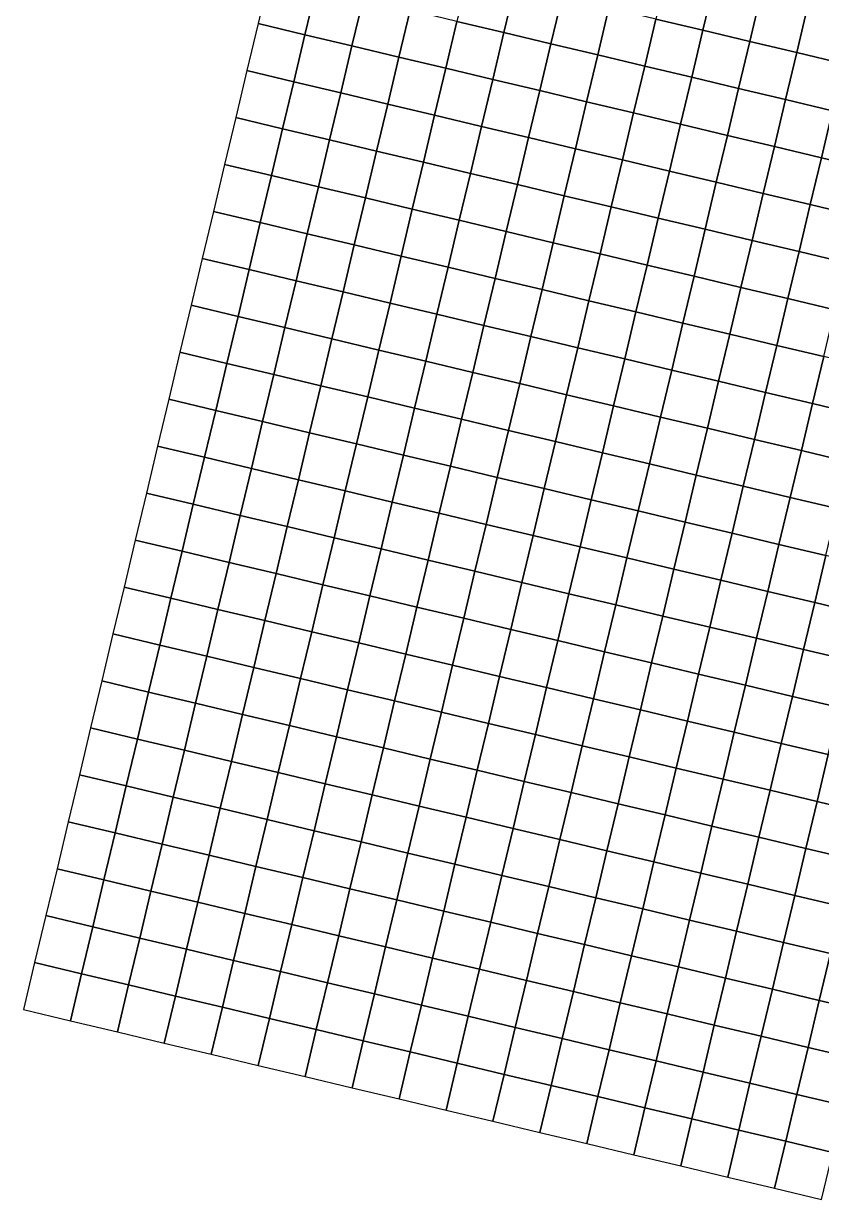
# Model space of a CAD drawing. Header units: metres. Extents: x 0.3 to 9.7, y -5.33 to 3.34.
# Drawn here: x 0.299 to 1.953, y -3.868 to -1.431 of the extents above; entities that cross this region are included whole.
import ezdxf

# ---------------------------------------------------------------- set-up
doc = ezdxf.new("R2010")
doc.units = ezdxf.units.M

msp = doc.modelspace()

# ---------------------------------------------------------------- linework, layer by layer
at = {"layer": 'C2'}
for points in [[(0.8084, -1.3339, -3.0703), (0.7852, -1.4312, -3.0277), (0.8825, -1.4544, -3.0427), (0.9057, -1.3571, -3.083)], [(1.2207, -1.3292, -3.119), (1.1975, -1.4265, -3.108), (1.2948, -1.4497, -3.1094), (1.318, -1.3524, -3.1199)], [(1.633, -1.3245, -3.0803), (1.6098, -1.4218, -3.0887), (1.7071, -1.4449, -3.0948), (1.7302, -1.3477, -3.0899)], [(0.9057, -1.3571, -3.083), (0.8825, -1.4544, -3.0427), (0.9798, -1.4775, -3.0486), (1.003, -1.3802, -3.0862)], [(1.318, -1.3524, -3.1199), (1.2948, -1.4497, -3.1094), (1.3921, -1.4728, -3.1001), (1.4152, -1.3755, -3.1092)], [(1.7302, -1.3477, -3.0899), (1.7071, -1.4449, -3.0948), (1.8044, -1.4681, -3.0964), (1.8275, -1.3708, -3.0954)], [(1.003, -1.3802, -3.0862), (0.9798, -1.4775, -3.0486), (1.0771, -1.5006, -3.0613), (1.1002, -1.4034, -3.0951)], [(1.4152, -1.3755, -3.1092), (1.3921, -1.4728, -3.1001), (1.4894, -1.4959, -3.0856), (1.5125, -1.3987, -3.0941)], [(1.8275, -1.3708, -3.0954), (1.8044, -1.4681, -3.0964), (1.9017, -1.4912, -3.0934), (1.9248, -1.394, -3.0958)], [(1.1002, -1.4034, -3.0951), (1.0771, -1.5006, -3.0613), (1.1744, -1.5238, -3.0784), (1.1975, -1.4265, -3.108)], [(1.5125, -1.3987, -3.0941), (1.4894, -1.4959, -3.0856), (1.5867, -1.5191, -3.0807), (1.6098, -1.4218, -3.0887)], [(1.9248, -1.394, -3.0958), (1.9017, -1.4912, -3.0934), (1.999, -1.5144, -3.0883), (2.0221, -1.4171, -3.0953)], [(0.7852, -1.4312, -3.0277), (0.7621, -1.5285, -3.0146), (0.8594, -1.5516, -3.0261), (0.8825, -1.4544, -3.0427)], [(1.1975, -1.4265, -3.108), (1.1744, -1.5238, -3.0784), (1.2717, -1.5469, -3.0829), (1.2948, -1.4497, -3.1094)], [(1.6098, -1.4218, -3.0887), (1.5867, -1.5191, -3.0807), (1.684, -1.5422, -3.086), (1.7071, -1.4449, -3.0948)], [(0.8825, -1.4544, -3.0427), (0.8594, -1.5516, -3.0261), (0.9567, -1.5748, -3.0304), (0.9798, -1.4775, -3.0486)], [(1.2948, -1.4497, -3.1094), (1.2717, -1.5469, -3.0829), (1.369, -1.5701, -3.076), (1.3921, -1.4728, -3.1001)], [(1.7071, -1.4449, -3.0948), (1.684, -1.5422, -3.086), (1.7812, -1.5654, -3.0857), (1.8044, -1.4681, -3.0964)], [(0.9798, -1.4775, -3.0486), (0.9567, -1.5748, -3.0304), (1.054, -1.5979, -3.0407), (1.0771, -1.5006, -3.0613)], [(1.3921, -1.4728, -3.1001), (1.369, -1.5701, -3.076), (1.4662, -1.5932, -3.0624), (1.4894, -1.4959, -3.0856)], [(1.8044, -1.4681, -3.0964), (1.7812, -1.5654, -3.0857), (1.8785, -1.5885, -3.0806), (1.9017, -1.4912, -3.0934)], [(1.0771, -1.5006, -3.0613), (1.054, -1.5979, -3.0407), (1.1512, -1.6211, -3.0547), (1.1744, -1.5238, -3.0784)], [(1.4894, -1.4959, -3.0856), (1.4662, -1.5932, -3.0624), (1.5635, -1.6164, -3.0587), (1.5867, -1.5191, -3.0807)], [(1.9017, -1.4912, -3.0934), (1.8785, -1.5885, -3.0806), (1.9758, -1.6117, -3.0734), (1.999, -1.5144, -3.0883)], [(0.7621, -1.5285, -3.0146), (0.739, -1.6258, -3.0003), (0.8362, -1.6489, -3.008), (0.8594, -1.5516, -3.0261)], [(1.1744, -1.5238, -3.0784), (1.1512, -1.6211, -3.0547), (1.2485, -1.6442, -3.0594), (1.2717, -1.5469, -3.0829)], [(1.5867, -1.5191, -3.0807), (1.5635, -1.6164, -3.0587), (1.6608, -1.6395, -3.065), (1.684, -1.5422, -3.086)], [(0.8594, -1.5516, -3.0261), (0.8362, -1.6489, -3.008), (0.9335, -1.6721, -3.0114), (0.9567, -1.5748, -3.0304)], [(1.2717, -1.5469, -3.0829), (1.2485, -1.6442, -3.0594), (1.3458, -1.6674, -3.0539), (1.369, -1.5701, -3.076)], [(1.684, -1.5422, -3.086), (1.6608, -1.6395, -3.065), (1.7581, -1.6627, -3.0649), (1.7812, -1.5654, -3.0857)], [(0.9567, -1.5748, -3.0304), (0.9335, -1.6721, -3.0114), (1.0308, -1.6952, -3.0186), (1.054, -1.5979, -3.0407)], [(1.369, -1.5701, -3.076), (1.3458, -1.6674, -3.0539), (1.4431, -1.6905, -3.0425), (1.4662, -1.5932, -3.0624)], [(1.7812, -1.5654, -3.0857), (1.7581, -1.6627, -3.0649), (1.8554, -1.6858, -3.0603), (1.8785, -1.5885, -3.0806)], [(1.054, -1.5979, -3.0407), (1.0308, -1.6952, -3.0186), (1.1281, -1.7184, -3.0285), (1.1512, -1.6211, -3.0547)], [(1.4662, -1.5932, -3.0624), (1.4431, -1.6905, -3.0425), (1.5404, -1.7137, -3.039), (1.5635, -1.6164, -3.0587)], [(1.8785, -1.5885, -3.0806), (1.8554, -1.6858, -3.0603), (1.9527, -1.709, -3.054), (1.9758, -1.6117, -3.0734)], [(0.739, -1.6258, -3.0003), (0.7158, -1.7231, -2.9774), (0.8131, -1.7462, -2.9825), (0.8362, -1.6489, -3.008)], [(1.1512, -1.6211, -3.0547), (1.1281, -1.7184, -3.0285), (1.2254, -1.7415, -3.0321), (1.2485, -1.6442, -3.0594)], [(1.5635, -1.6164, -3.0587), (1.5404, -1.7137, -3.039), (1.6377, -1.7368, -3.0435), (1.6608, -1.6395, -3.065)], [(1.9758, -1.6117, -3.0734), (1.9527, -1.709, -3.054), (2.0499, -1.7321, -3.0509), (2.0731, -1.6348, -3.0688)], [(0.8362, -1.6489, -3.008), (0.8131, -1.7462, -2.9825), (0.9104, -1.7694, -2.9847), (0.9335, -1.6721, -3.0114)], [(1.2485, -1.6442, -3.0594), (1.2254, -1.7415, -3.0321), (1.3227, -1.7647, -3.0282), (1.3458, -1.6674, -3.0539)], [(1.6608, -1.6395, -3.065), (1.6377, -1.7368, -3.0435), (1.7349, -1.7599, -3.0428), (1.7581, -1.6627, -3.0649)], [(0.9335, -1.6721, -3.0114), (0.9104, -1.7694, -2.9847), (1.0077, -1.7925, -2.9897), (1.0308, -1.6952, -3.0186)], [(1.3458, -1.6674, -3.0539), (1.3227, -1.7647, -3.0282), (1.4199, -1.7878, -3.0198), (1.4431, -1.6905, -3.0425)], [(1.7581, -1.6627, -3.0649), (1.7349, -1.7599, -3.0428), (1.8322, -1.7831, -3.0386), (1.8554, -1.6858, -3.0603)], [(1.0308, -1.6952, -3.0186), (1.0077, -1.7925, -2.9897), (1.1049, -1.8156, -2.9963), (1.1281, -1.7184, -3.0285)], [(1.4431, -1.6905, -3.0425), (1.4199, -1.7878, -3.0198), (1.5172, -1.8109, -3.0164), (1.5404, -1.7137, -3.039)], [(1.8554, -1.6858, -3.0603), (1.8322, -1.7831, -3.0386), (1.9295, -1.8062, -3.0335), (1.9527, -1.709, -3.054)], [(0.7158, -1.7231, -2.9774), (0.6927, -1.8203, -2.9637), (0.7899, -1.8435, -2.9653), (0.8131, -1.7462, -2.9825)], [(1.1281, -1.7184, -3.0285), (1.1049, -1.8156, -2.9963), (1.2022, -1.8388, -2.9982), (1.2254, -1.7415, -3.0321)], [(1.5404, -1.7137, -3.039), (1.5172, -1.8109, -3.0164), (1.6145, -1.8341, -3.018), (1.6377, -1.7368, -3.0435)], [(1.9527, -1.709, -3.054), (1.9295, -1.8062, -3.0335), (2.0268, -1.8294, -3.0323), (2.0499, -1.7321, -3.0509)], [(0.8131, -1.7462, -2.9825), (0.7899, -1.8435, -2.9653), (0.8872, -1.8666, -2.9663), (0.9104, -1.7694, -2.9847)], [(1.2254, -1.7415, -3.0321), (1.2022, -1.8388, -2.9982), (1.2995, -1.8619, -2.9955), (1.3227, -1.7647, -3.0282)], [(1.6377, -1.7368, -3.0435), (1.6145, -1.8341, -3.018), (1.7118, -1.8572, -3.0165), (1.7349, -1.7599, -3.0428)], [(0.9104, -1.7694, -2.9847), (0.8872, -1.8666, -2.9663), (0.9845, -1.8898, -2.9678), (1.0077, -1.7925, -2.9897)], [(1.3227, -1.7647, -3.0282), (1.2995, -1.8619, -2.9955), (1.3968, -1.8851, -2.9912), (1.4199, -1.7878, -3.0198)], [(1.7349, -1.7599, -3.0428), (1.7118, -1.8572, -3.0165), (1.8091, -1.8804, -3.0133), (1.8322, -1.7831, -3.0386)], [(1.0077, -1.7925, -2.9897), (0.9845, -1.8898, -2.9678), (1.0818, -1.9129, -2.9699), (1.1049, -1.8156, -2.9963)], [(1.4199, -1.7878, -3.0198), (1.3968, -1.8851, -2.9912), (1.4941, -1.9082, -2.9879), (1.5172, -1.8109, -3.0164)], [(1.8322, -1.7831, -3.0386), (1.8091, -1.8804, -3.0133), (1.9064, -1.9035, -3.0114), (1.9295, -1.8062, -3.0335)], [(0.6927, -1.8203, -2.9637), (0.6695, -1.9176, -2.9273), (0.7668, -1.9408, -2.9293), (0.7899, -1.8435, -2.9653)], [(1.1049, -1.8156, -2.9963), (1.0818, -1.9129, -2.9699), (1.1791, -1.9361, -2.9707), (1.2022, -1.8388, -2.9982)], [(1.5172, -1.8109, -3.0164), (1.4941, -1.9082, -2.9879), (1.5914, -1.9314, -2.9878), (1.6145, -1.8341, -3.018)], [(1.9295, -1.8062, -3.0335), (1.9064, -1.9035, -3.0114), (2.0037, -1.9267, -3.011), (2.0268, -1.8294, -3.0323)], [(0.7899, -1.8435, -2.9653), (0.7668, -1.9408, -2.9293), (0.8641, -1.9639, -2.9313), (0.8872, -1.8666, -2.9663)], [(1.2022, -1.8388, -2.9982), (1.1791, -1.9361, -2.9707), (1.2764, -1.9592, -2.9692), (1.2995, -1.8619, -2.9955)], [(1.6145, -1.8341, -3.018), (1.5914, -1.9314, -2.9878), (1.6887, -1.9545, -2.9858), (1.7118, -1.8572, -3.0165)], [(0.8872, -1.8666, -2.9663), (0.8641, -1.9639, -2.9313), (0.9614, -1.9871, -2.9334), (0.9845, -1.8898, -2.9678)], [(1.2995, -1.8619, -2.9955), (1.2764, -1.9592, -2.9692), (1.3737, -1.9824, -2.9689), (1.3968, -1.8851, -2.9912)], [(1.7118, -1.8572, -3.0165), (1.6887, -1.9545, -2.9858), (1.7859, -1.9777, -2.9833), (1.8091, -1.8804, -3.0133)], [(0.9845, -1.8898, -2.9678), (0.9614, -1.9871, -2.9334), (1.0587, -2.0102, -2.9362), (1.0818, -1.9129, -2.9699)], [(1.3968, -1.8851, -2.9912), (1.3737, -1.9824, -2.9689), (1.4709, -2.0055, -2.9659), (1.4941, -1.9082, -2.9879)], [(1.8091, -1.8804, -3.0133), (1.7859, -1.9777, -2.9833), (1.8832, -2.0008, -2.9856), (1.9064, -1.9035, -3.0114)], [(0.6695, -1.9176, -2.9273), (0.6464, -2.0149, -2.9117), (0.7437, -2.0381, -2.9122), (0.7668, -1.9408, -2.9293)], [(1.0818, -1.9129, -2.9699), (1.0587, -2.0102, -2.9362), (1.1559, -2.0334, -2.9383), (1.1791, -1.9361, -2.9707)], [(1.4941, -1.9082, -2.9879), (1.4709, -2.0055, -2.9659), (1.5682, -2.0287, -2.9638), (1.5914, -1.9314, -2.9878)], [(1.9064, -1.9035, -3.0114), (1.8832, -2.0008, -2.9856), (1.9805, -2.024, -2.9856), (2.0037, -1.9267, -3.011)], [(0.7668, -1.9408, -2.9293), (0.7437, -2.0381, -2.9122), (0.8409, -2.0612, -2.9148), (0.8641, -1.9639, -2.9313)], [(1.1791, -1.9361, -2.9707), (1.1559, -2.0334, -2.9383), (1.2532, -2.0565, -2.9382), (1.2764, -1.9592, -2.9692)], [(1.5914, -1.9314, -2.9878), (1.5682, -2.0287, -2.9638), (1.6655, -2.0518, -2.9624), (1.6887, -1.9545, -2.9858)], [(0.8641, -1.9639, -2.9313), (0.8409, -2.0612, -2.9148), (0.9382, -2.0844, -2.9156), (0.9614, -1.9871, -2.9334)], [(1.2764, -1.9592, -2.9692), (1.2532, -2.0565, -2.9382), (1.3505, -2.0796, -2.9392), (1.3737, -1.9824, -2.9689)], [(1.6887, -1.9545, -2.9858), (1.6655, -2.0518, -2.9624), (1.7628, -2.0749, -2.9619), (1.7859, -1.9777, -2.9833)], [(0.9614, -1.9871, -2.9334), (0.9382, -2.0844, -2.9156), (1.0355, -2.1075, -2.9166), (1.0587, -2.0102, -2.9362)], [(1.3737, -1.9824, -2.9689), (1.3505, -2.0796, -2.9392), (1.4478, -2.1028, -2.9378), (1.4709, -2.0055, -2.9659)], [(1.7859, -1.9777, -2.9833), (1.7628, -2.0749, -2.9619), (1.8601, -2.0981, -2.968), (1.8832, -2.0008, -2.9856)], [(0.6464, -2.0149, -2.9117), (0.6232, -2.1122, -2.8988), (0.7205, -2.1353, -2.8992), (0.7437, -2.0381, -2.9122)], [(1.0587, -2.0102, -2.9362), (1.0355, -2.1075, -2.9166), (1.1328, -2.1306, -2.9192), (1.1559, -2.0334, -2.9383)], [(1.4709, -2.0055, -2.9659), (1.4478, -2.1028, -2.9378), (1.5451, -2.1259, -2.9376), (1.5682, -2.0287, -2.9638)], [(1.8832, -2.0008, -2.9856), (1.8601, -2.0981, -2.968), (1.9574, -2.1212, -2.9695), (1.9805, -2.024, -2.9856)], [(0.7437, -2.0381, -2.9122), (0.7205, -2.1353, -2.8992), (0.8178, -2.1585, -2.9028), (0.8409, -2.0612, -2.9148)], [(1.1559, -2.0334, -2.9383), (1.1328, -2.1306, -2.9192), (1.2301, -2.1538, -2.9208), (1.2532, -2.0565, -2.9382)], [(1.5682, -2.0287, -2.9638), (1.5451, -2.1259, -2.9376), (1.6424, -2.1491, -2.9393), (1.6655, -2.0518, -2.9624)], [(0.8409, -2.0612, -2.9148), (0.8178, -2.1585, -2.9028), (0.9151, -2.1816, -2.9033), (0.9382, -2.0844, -2.9156)], [(1.2532, -2.0565, -2.9382), (1.2301, -2.1538, -2.9208), (1.3274, -2.1769, -2.9252), (1.3505, -2.0796, -2.9392)], [(1.6655, -2.0518, -2.9624), (1.6424, -2.1491, -2.9393), (1.7396, -2.1722, -2.9422), (1.7628, -2.0749, -2.9619)], [(0.9382, -2.0844, -2.9156), (0.9151, -2.1816, -2.9033), (1.0124, -2.2048, -2.9035), (1.0355, -2.1075, -2.9166)], [(1.3505, -2.0796, -2.9392), (1.3274, -2.1769, -2.9252), (1.4247, -2.2001, -2.9249), (1.4478, -2.1028, -2.9378)], [(1.7628, -2.0749, -2.9619), (1.7396, -2.1722, -2.9422), (1.8369, -2.1954, -2.9527), (1.8601, -2.0981, -2.968)], [(0.6232, -2.1122, -2.8988), (0.6001, -2.2095, -2.8928), (0.6974, -2.2326, -2.8931), (0.7205, -2.1353, -2.8992)], [(1.0355, -2.1075, -2.9166), (1.0124, -2.2048, -2.9035), (1.1097, -2.2279, -2.906), (1.1328, -2.1306, -2.9192)], [(1.4478, -2.1028, -2.9378), (1.4247, -2.2001, -2.9249), (1.5219, -2.2232, -2.9241), (1.5451, -2.1259, -2.9376)], [(1.8601, -2.0981, -2.968), (1.8369, -2.1954, -2.9527), (1.9342, -2.2185, -2.958), (1.9574, -2.1212, -2.9695)], [(0.7205, -2.1353, -2.8992), (0.6974, -2.2326, -2.8931), (0.7947, -2.2558, -2.8967), (0.8178, -2.1585, -2.9028)], [(1.1328, -2.1306, -2.9192), (1.1097, -2.2279, -2.906), (1.2069, -2.2511, -2.9081), (1.2301, -2.1538, -2.9208)], [(1.5451, -2.1259, -2.9376), (1.5219, -2.2232, -2.9241), (1.6192, -2.2464, -2.9273), (1.6424, -2.1491, -2.9393)], [(1.9574, -2.1212, -2.9695), (1.9342, -2.2185, -2.958), (2.0315, -2.2417, -2.963), (2.0546, -2.1444, -2.9708)], [(0.8178, -2.1585, -2.9028), (0.7947, -2.2558, -2.8967), (0.8919, -2.2789, -2.8968), (0.9151, -2.1816, -2.9033)], [(1.2301, -2.1538, -2.9208), (1.2069, -2.2511, -2.9081), (1.3042, -2.2742, -2.9147), (1.3274, -2.1769, -2.9252)], [(1.6424, -2.1491, -2.9393), (1.6192, -2.2464, -2.9273), (1.7165, -2.2695, -2.9325), (1.7396, -2.1722, -2.9422)], [(0.9151, -2.1816, -2.9033), (0.8919, -2.2789, -2.8968), (0.9892, -2.3021, -2.8964), (1.0124, -2.2048, -2.9035)], [(1.3274, -2.1769, -2.9252), (1.3042, -2.2742, -2.9147), (1.4015, -2.2974, -2.9144), (1.4247, -2.2001, -2.9249)], [(1.7396, -2.1722, -2.9422), (1.7165, -2.2695, -2.9325), (1.8138, -2.2927, -2.9471), (1.8369, -2.1954, -2.9527)], [(0.6001, -2.2095, -2.8928), (0.5769, -2.3068, -2.8813), (0.6742, -2.3299, -2.8841), (0.6974, -2.2326, -2.8931)], [(1.0124, -2.2048, -2.9035), (0.9892, -2.3021, -2.8964), (1.0865, -2.3252, -2.8976), (1.1097, -2.2279, -2.906)], [(1.4247, -2.2001, -2.9249), (1.4015, -2.2974, -2.9144), (1.4988, -2.3205, -2.9121), (1.5219, -2.2232, -2.9241)], [(1.8369, -2.1954, -2.9527), (1.8138, -2.2927, -2.9471), (1.9111, -2.3158, -2.9543), (1.9342, -2.2185, -2.958)], [(0.6974, -2.2326, -2.8931), (0.6742, -2.3299, -2.8841), (0.7715, -2.3531, -2.8897), (0.7947, -2.2558, -2.8967)], [(1.1097, -2.2279, -2.906), (1.0865, -2.3252, -2.8976), (1.1838, -2.3484, -2.8988), (1.2069, -2.2511, -2.9081)], [(1.5219, -2.2232, -2.9241), (1.4988, -2.3205, -2.9121), (1.5961, -2.3437, -2.9154), (1.6192, -2.2464, -2.9273)], [(1.9342, -2.2185, -2.958), (1.9111, -2.3158, -2.9543), (2.0084, -2.339, -2.9594), (2.0315, -2.2417, -2.963)], [(0.7947, -2.2558, -2.8967), (0.7715, -2.3531, -2.8897), (0.8688, -2.3762, -2.8923), (0.8919, -2.2789, -2.8968)], [(1.2069, -2.2511, -2.9081), (1.1838, -2.3484, -2.8988), (1.2811, -2.3715, -2.9064), (1.3042, -2.2742, -2.9147)], [(1.6192, -2.2464, -2.9273), (1.5961, -2.3437, -2.9154), (1.6934, -2.3668, -2.9218), (1.7165, -2.2695, -2.9325)], [(0.8919, -2.2789, -2.8968), (0.8688, -2.3762, -2.8923), (0.9661, -2.3994, -2.8942), (0.9892, -2.3021, -2.8964)], [(1.3042, -2.2742, -2.9147), (1.2811, -2.3715, -2.9064), (1.3784, -2.3946, -2.905), (1.4015, -2.2974, -2.9144)], [(1.7165, -2.2695, -2.9325), (1.6934, -2.3668, -2.9218), (1.7906, -2.3899, -2.9408), (1.8138, -2.2927, -2.9471)], [(0.5769, -2.3068, -2.8813), (0.5538, -2.4041, -2.8783), (0.6511, -2.4272, -2.883), (0.6742, -2.3299, -2.8841)], [(0.9892, -2.3021, -2.8964), (0.9661, -2.3994, -2.8942), (1.0634, -2.4225, -2.8959), (1.0865, -2.3252, -2.8976)], [(1.4015, -2.2974, -2.9144), (1.3784, -2.3946, -2.905), (1.4756, -2.4178, -2.9013), (1.4988, -2.3205, -2.9121)], [(1.8138, -2.2927, -2.9471), (1.7906, -2.3899, -2.9408), (1.8879, -2.4131, -2.9485), (1.9111, -2.3158, -2.9543)], [(0.6742, -2.3299, -2.8841), (0.6511, -2.4272, -2.883), (0.7484, -2.4503, -2.8907), (0.7715, -2.3531, -2.8897)], [(1.0865, -2.3252, -2.8976), (1.0634, -2.4225, -2.8959), (1.1606, -2.4456, -2.8972), (1.1838, -2.3484, -2.8988)], [(1.4988, -2.3205, -2.9121), (1.4756, -2.4178, -2.9013), (1.5729, -2.4409, -2.9031), (1.5961, -2.3437, -2.9154)], [(1.9111, -2.3158, -2.9543), (1.8879, -2.4131, -2.9485), (1.9852, -2.4362, -2.9512), (2.0084, -2.339, -2.9594)], [(0.7715, -2.3531, -2.8897), (0.7484, -2.4503, -2.8907), (0.8456, -2.4735, -2.8953), (0.8688, -2.3762, -2.8923)], [(1.1838, -2.3484, -2.8988), (1.1606, -2.4456, -2.8972), (1.2579, -2.4688, -2.904), (1.2811, -2.3715, -2.9064)], [(1.5961, -2.3437, -2.9154), (1.5729, -2.4409, -2.9031), (1.6702, -2.4641, -2.9079), (1.6934, -2.3668, -2.9218)], [(0.8688, -2.3762, -2.8923), (0.8456, -2.4735, -2.8953), (0.9429, -2.4966, -2.8991), (0.9661, -2.3994, -2.8942)], [(1.2811, -2.3715, -2.9064), (1.2579, -2.4688, -2.904), (1.3552, -2.4919, -2.9019), (1.3784, -2.3946, -2.905)], [(1.6934, -2.3668, -2.9218), (1.6702, -2.4641, -2.9079), (1.7675, -2.4872, -2.9315), (1.7906, -2.3899, -2.9408)], [(0.5538, -2.4041, -2.8783), (0.5306, -2.5013, -2.8651), (0.6279, -2.5245, -2.8722), (0.6511, -2.4272, -2.883)], [(0.9661, -2.3994, -2.8942), (0.9429, -2.4966, -2.8991), (1.0402, -2.5198, -2.9021), (1.0634, -2.4225, -2.8959)], [(1.3784, -2.3946, -2.905), (1.3552, -2.4919, -2.9019), (1.4525, -2.5151, -2.8986), (1.4756, -2.4178, -2.9013)], [(1.7906, -2.3899, -2.9408), (1.7675, -2.4872, -2.9315), (1.8648, -2.5104, -2.9377), (1.8879, -2.4131, -2.9485)], [(0.6511, -2.4272, -2.883), (0.6279, -2.5245, -2.8722), (0.7252, -2.5476, -2.8821), (0.7484, -2.4503, -2.8907)], [(1.0634, -2.4225, -2.8959), (1.0402, -2.5198, -2.9021), (1.1375, -2.5429, -2.9042), (1.1606, -2.4456, -2.8972)], [(1.4756, -2.4178, -2.9013), (1.4525, -2.5151, -2.8986), (1.5498, -2.5382, -2.9011), (1.5729, -2.4409, -2.9031)], [(1.8879, -2.4131, -2.9485), (1.8648, -2.5104, -2.9377), (1.9621, -2.5335, -2.9367), (1.9852, -2.4362, -2.9512)], [(0.7484, -2.4503, -2.8907), (0.7252, -2.5476, -2.8821), (0.8225, -2.5708, -2.8892), (0.8456, -2.4735, -2.8953)], [(1.1606, -2.4456, -2.8972), (1.1375, -2.5429, -2.9042), (1.2348, -2.5661, -2.9095), (1.2579, -2.4688, -2.904)], [(1.5729, -2.4409, -2.9031), (1.5498, -2.5382, -2.9011), (1.6471, -2.5614, -2.9073), (1.6702, -2.4641, -2.9079)], [(0.8456, -2.4735, -2.8953), (0.8225, -2.5708, -2.8892), (0.9198, -2.5939, -2.8957), (0.9429, -2.4966, -2.8991)], [(1.2579, -2.4688, -2.904), (1.2348, -2.5661, -2.9095), (1.3321, -2.5892, -2.9076), (1.3552, -2.4919, -2.9019)], [(1.6702, -2.4641, -2.9079), (1.6471, -2.5614, -2.9073), (1.7444, -2.5845, -2.9339), (1.7675, -2.4872, -2.9315)], [(0.5306, -2.5013, -2.8651), (0.5075, -2.5986, -2.8527), (0.6048, -2.6218, -2.8604), (0.6279, -2.5245, -2.8722)], [(0.9429, -2.4966, -2.8991), (0.9198, -2.5939, -2.8957), (1.0171, -2.6171, -2.8999), (1.0402, -2.5198, -2.9021)], [(1.3552, -2.4919, -2.9019), (1.3321, -2.5892, -2.9076), (1.4294, -2.6124, -2.9053), (1.4525, -2.5151, -2.8986)], [(1.7675, -2.4872, -2.9315), (1.7444, -2.5845, -2.9339), (1.8416, -2.6077, -2.9415), (1.8648, -2.5104, -2.9377)], [(0.6279, -2.5245, -2.8722), (0.6048, -2.6218, -2.8604), (0.7021, -2.6449, -2.8721), (0.7252, -2.5476, -2.8821)], [(1.0402, -2.5198, -2.9021), (1.0171, -2.6171, -2.8999), (1.1144, -2.6402, -2.9023), (1.1375, -2.5429, -2.9042)], [(1.4525, -2.5151, -2.8986), (1.4294, -2.6124, -2.9053), (1.5266, -2.6355, -2.9098), (1.5498, -2.5382, -2.9011)], [(1.8648, -2.5104, -2.9377), (1.8416, -2.6077, -2.9415), (1.9389, -2.6308, -2.9414), (1.9621, -2.5335, -2.9367)], [(1.9621, -2.5335, -2.9367), (1.9389, -2.6308, -2.9414), (2.0362, -2.654, -2.9497), (2.0594, -2.5567, -2.9452)], [(0.7252, -2.5476, -2.8821), (0.7021, -2.6449, -2.8721), (0.7994, -2.6681, -2.8797), (0.8225, -2.5708, -2.8892)], [(1.1375, -2.5429, -2.9042), (1.1144, -2.6402, -2.9023), (1.2116, -2.6634, -2.9071), (1.2348, -2.5661, -2.9095)], [(1.5498, -2.5382, -2.9011), (1.5266, -2.6355, -2.9098), (1.6239, -2.6587, -2.9192), (1.6471, -2.5614, -2.9073)], [(0.8225, -2.5708, -2.8892), (0.7994, -2.6681, -2.8797), (0.8966, -2.6912, -2.8863), (0.9198, -2.5939, -2.8957)], [(1.2348, -2.5661, -2.9095), (1.2116, -2.6634, -2.9071), (1.3089, -2.6865, -2.9058), (1.3321, -2.5892, -2.9076)], [(1.6471, -2.5614, -2.9073), (1.6239, -2.6587, -2.9192), (1.7212, -2.6818, -2.9475), (1.7444, -2.5845, -2.9339)], [(0.5075, -2.5986, -2.8527), (0.4844, -2.6959, -2.8365), (0.5816, -2.7191, -2.8434), (0.6048, -2.6218, -2.8604)], [(0.9198, -2.5939, -2.8957), (0.8966, -2.6912, -2.8863), (0.9939, -2.7144, -2.8904), (1.0171, -2.6171, -2.8999)], [(1.3321, -2.5892, -2.9076), (1.3089, -2.6865, -2.9058), (1.4062, -2.7096, -2.9049), (1.4294, -2.6124, -2.9053)], [(1.7444, -2.5845, -2.9339), (1.7212, -2.6818, -2.9475), (1.8185, -2.7049, -2.9585), (1.8416, -2.6077, -2.9415)], [(0.6048, -2.6218, -2.8604), (0.5816, -2.7191, -2.8434), (0.6789, -2.7422, -2.8573), (0.7021, -2.6449, -2.8721)], [(1.0171, -2.6171, -2.8999), (0.9939, -2.7144, -2.8904), (1.0912, -2.7375, -2.8927), (1.1144, -2.6402, -2.9023)], [(1.4294, -2.6124, -2.9053), (1.4062, -2.7096, -2.9049), (1.5035, -2.7328, -2.9112), (1.5266, -2.6355, -2.9098)], [(1.8416, -2.6077, -2.9415), (1.8185, -2.7049, -2.9585), (1.9158, -2.7281, -2.9632), (1.9389, -2.6308, -2.9414)], [(1.9389, -2.6308, -2.9414), (1.9158, -2.7281, -2.9632), (2.0131, -2.7512, -2.9731), (2.0362, -2.654, -2.9497)], [(0.7021, -2.6449, -2.8721), (0.6789, -2.7422, -2.8573), (0.7762, -2.7653, -2.8641), (0.7994, -2.6681, -2.8797)], [(1.1144, -2.6402, -2.9023), (1.0912, -2.7375, -2.8927), (1.1885, -2.7606, -2.898), (1.2116, -2.6634, -2.9071)], [(1.5266, -2.6355, -2.9098), (1.5035, -2.7328, -2.9112), (1.6008, -2.7559, -2.9228), (1.6239, -2.6587, -2.9192)], [(0.7994, -2.6681, -2.8797), (0.7762, -2.7653, -2.8641), (0.8735, -2.7885, -2.87), (0.8966, -2.6912, -2.8863)], [(1.2116, -2.6634, -2.9071), (1.1885, -2.7606, -2.898), (1.2858, -2.7838, -2.8961), (1.3089, -2.6865, -2.9058)], [(1.6239, -2.6587, -2.9192), (1.6008, -2.7559, -2.9228), (1.6981, -2.7791, -2.9539), (1.7212, -2.6818, -2.9475)], [(0.4844, -2.6959, -2.8365), (0.4612, -2.7932, -2.8262), (0.5585, -2.8163, -2.8329), (0.5816, -2.7191, -2.8434)], [(0.8966, -2.6912, -2.8863), (0.8735, -2.7885, -2.87), (0.9708, -2.8116, -2.8735), (0.9939, -2.7144, -2.8904)], [(1.3089, -2.6865, -2.9058), (1.2858, -2.7838, -2.8961), (1.3831, -2.8069, -2.8933), (1.4062, -2.7096, -2.9049)], [(1.7212, -2.6818, -2.9475), (1.6981, -2.7791, -2.9539), (1.7953, -2.8022, -2.9684), (1.8185, -2.7049, -2.9585)], [(0.5816, -2.7191, -2.8434), (0.5585, -2.8163, -2.8329), (0.6558, -2.8395, -2.8478), (0.6789, -2.7422, -2.8573)], [(0.9939, -2.7144, -2.8904), (0.9708, -2.8116, -2.8735), (1.0681, -2.8348, -2.875), (1.0912, -2.7375, -2.8927)], [(1.4062, -2.7096, -2.9049), (1.3831, -2.8069, -2.8933), (1.4803, -2.8301, -2.8995), (1.5035, -2.7328, -2.9112)], [(1.8185, -2.7049, -2.9585), (1.7953, -2.8022, -2.9684), (1.8926, -2.8254, -2.9764), (1.9158, -2.7281, -2.9632)], [(1.9158, -2.7281, -2.9632), (1.8926, -2.8254, -2.9764), (1.9899, -2.8485, -2.9879), (2.0131, -2.7512, -2.9731)], [(0.6789, -2.7422, -2.8573), (0.6558, -2.8395, -2.8478), (0.7531, -2.8626, -2.8547), (0.7762, -2.7653, -2.8641)], [(1.0912, -2.7375, -2.8927), (1.0681, -2.8348, -2.875), (1.1653, -2.8579, -2.8813), (1.1885, -2.7606, -2.898)], [(1.5035, -2.7328, -2.9112), (1.4803, -2.8301, -2.8995), (1.5776, -2.8532, -2.9123), (1.6008, -2.7559, -2.9228)], [(0.7762, -2.7653, -2.8641), (0.7531, -2.8626, -2.8547), (0.8503, -2.8858, -2.8605), (0.8735, -2.7885, -2.87)], [(1.1885, -2.7606, -2.898), (1.1653, -2.8579, -2.8813), (1.2626, -2.8811, -2.8794), (1.2858, -2.7838, -2.8961)], [(1.6008, -2.7559, -2.9228), (1.5776, -2.8532, -2.9123), (1.6749, -2.8764, -2.9476), (1.6981, -2.7791, -2.9539)], [(0.4612, -2.7932, -2.8262), (0.4381, -2.8905, -2.8153), (0.5353, -2.9136, -2.8237), (0.5585, -2.8163, -2.8329)], [(0.8735, -2.7885, -2.87), (0.8503, -2.8858, -2.8605), (0.9476, -2.9089, -2.8646), (0.9708, -2.8116, -2.8735)], [(1.2858, -2.7838, -2.8961), (1.2626, -2.8811, -2.8794), (1.3599, -2.9042, -2.8731), (1.3831, -2.8069, -2.8933)], [(1.6981, -2.7791, -2.9539), (1.6749, -2.8764, -2.9476), (1.7722, -2.8995, -2.9643), (1.7953, -2.8022, -2.9684)], [(1.7953, -2.8022, -2.9684), (1.7722, -2.8995, -2.9643), (1.8695, -2.9227, -2.9728), (1.8926, -2.8254, -2.9764)], [(0.5585, -2.8163, -2.8329), (0.5353, -2.9136, -2.8237), (0.6326, -2.9368, -2.8407), (0.6558, -2.8395, -2.8478)], [(0.9708, -2.8116, -2.8735), (0.9476, -2.9089, -2.8646), (1.0449, -2.9321, -2.8666), (1.0681, -2.8348, -2.875)], [(1.3831, -2.8069, -2.8933), (1.3599, -2.9042, -2.8731), (1.4572, -2.9274, -2.8787), (1.4803, -2.8301, -2.8995)], [(1.8926, -2.8254, -2.9764), (1.8695, -2.9227, -2.9728), (1.9668, -2.9458, -2.9849), (1.9899, -2.8485, -2.9879)], [(0.6558, -2.8395, -2.8478), (0.6326, -2.9368, -2.8407), (0.7299, -2.9599, -2.8496), (0.7531, -2.8626, -2.8547)], [(1.0681, -2.8348, -2.875), (1.0449, -2.9321, -2.8666), (1.1422, -2.9552, -2.873), (1.1653, -2.8579, -2.8813)], [(1.4803, -2.8301, -2.8995), (1.4572, -2.9274, -2.8787), (1.5545, -2.9505, -2.8914), (1.5776, -2.8532, -2.9123)], [(0.7531, -2.8626, -2.8547), (0.7299, -2.9599, -2.8496), (0.8272, -2.9831, -2.8574), (0.8503, -2.8858, -2.8605)], [(1.1653, -2.8579, -2.8813), (1.1422, -2.9552, -2.873), (1.2395, -2.9784, -2.8712), (1.2626, -2.8811, -2.8794)], [(1.5776, -2.8532, -2.9123), (1.5545, -2.9505, -2.8914), (1.6518, -2.9737, -2.9304), (1.6749, -2.8764, -2.9476)], [(0.4381, -2.8905, -2.8153), (0.4149, -2.9878, -2.8161), (0.5122, -3.0109, -2.8253), (0.5353, -2.9136, -2.8237)], [(0.8503, -2.8858, -2.8605), (0.8272, -2.9831, -2.8574), (0.9245, -3.0062, -2.8639), (0.9476, -2.9089, -2.8646)], [(1.2626, -2.8811, -2.8794), (1.2395, -2.9784, -2.8712), (1.3368, -3.0015, -2.8642), (1.3599, -2.9042, -2.8731)], [(1.6749, -2.8764, -2.9476), (1.6518, -2.9737, -2.9304), (1.7491, -2.9968, -2.9484), (1.7722, -2.8995, -2.9643)], [(1.7722, -2.8995, -2.9643), (1.7491, -2.9968, -2.9484), (1.8463, -3.0199, -2.9567), (1.8695, -2.9227, -2.9728)], [(0.5353, -2.9136, -2.8237), (0.5122, -3.0109, -2.8253), (0.6095, -3.0341, -2.8429), (0.6326, -2.9368, -2.8407)], [(0.9476, -2.9089, -2.8646), (0.9245, -3.0062, -2.8639), (1.0218, -3.0293, -2.8677), (1.0449, -2.9321, -2.8666)], [(1.3599, -2.9042, -2.8731), (1.3368, -3.0015, -2.8642), (1.4341, -3.0246, -2.8702), (1.4572, -2.9274, -2.8787)], [(1.8695, -2.9227, -2.9728), (1.8463, -3.0199, -2.9567), (1.9436, -3.0431, -2.9703), (1.9668, -2.9458, -2.9849)], [(0.6326, -2.9368, -2.8407), (0.6095, -3.0341, -2.8429), (0.7068, -3.0572, -2.853), (0.7299, -2.9599, -2.8496)], [(1.0449, -2.9321, -2.8666), (1.0218, -3.0293, -2.8677), (1.1191, -3.0525, -2.8734), (1.1422, -2.9552, -2.873)], [(1.4572, -2.9274, -2.8787), (1.4341, -3.0246, -2.8702), (1.5313, -3.0478, -2.8835), (1.5545, -2.9505, -2.8914)], [(1.9668, -2.9458, -2.9849), (1.9436, -3.0431, -2.9703), (2.0409, -3.0662, -2.9826), (2.0641, -2.969, -2.9956)], [(0.7299, -2.9599, -2.8496), (0.7068, -3.0572, -2.853), (0.8041, -3.0803, -2.8621), (0.8272, -2.9831, -2.8574)], [(1.1422, -2.9552, -2.873), (1.1191, -3.0525, -2.8734), (1.2163, -3.0756, -2.873), (1.2395, -2.9784, -2.8712)], [(1.5545, -2.9505, -2.8914), (1.5313, -3.0478, -2.8835), (1.6286, -3.0709, -2.9224), (1.6518, -2.9737, -2.9304)], [(0.4149, -2.9878, -2.8161), (0.3918, -3.085, -2.8204), (0.4891, -3.1082, -2.8315), (0.5122, -3.0109, -2.8253)], [(0.8272, -2.9831, -2.8574), (0.8041, -3.0803, -2.8621), (0.9013, -3.1035, -2.8693), (0.9245, -3.0062, -2.8639)], [(1.2395, -2.9784, -2.8712), (1.2163, -3.0756, -2.873), (1.3136, -3.0988, -2.8676), (1.3368, -3.0015, -2.8642)], [(1.6518, -2.9737, -2.9304), (1.6286, -3.0709, -2.9224), (1.7259, -3.0941, -2.9427), (1.7491, -2.9968, -2.9484)], [(1.7491, -2.9968, -2.9484), (1.7259, -3.0941, -2.9427), (1.8232, -3.1172, -2.9537), (1.8463, -3.0199, -2.9567)], [(0.5122, -3.0109, -2.8253), (0.4891, -3.1082, -2.8315), (0.5863, -3.1313, -2.8499), (0.6095, -3.0341, -2.8429)], [(0.9245, -3.0062, -2.8639), (0.9013, -3.1035, -2.8693), (0.9986, -3.1266, -2.8736), (1.0218, -3.0293, -2.8677)], [(1.3368, -3.0015, -2.8642), (1.3136, -3.0988, -2.8676), (1.4109, -3.1219, -2.8759), (1.4341, -3.0246, -2.8702)], [(1.8463, -3.0199, -2.9567), (1.8232, -3.1172, -2.9537), (1.9205, -3.1404, -2.9691), (1.9436, -3.0431, -2.9703)], [(0.6095, -3.0341, -2.8429), (0.5863, -3.1313, -2.8499), (0.6836, -3.1545, -2.862), (0.7068, -3.0572, -2.853)], [(1.0218, -3.0293, -2.8677), (0.9986, -3.1266, -2.8736), (1.0959, -3.1498, -2.8787), (1.1191, -3.0525, -2.8734)], [(1.4341, -3.0246, -2.8702), (1.4109, -3.1219, -2.8759), (1.5082, -3.1451, -2.8924), (1.5313, -3.0478, -2.8835)], [(1.9436, -3.0431, -2.9703), (1.9205, -3.1404, -2.9691), (2.0178, -3.1635, -2.982), (2.0409, -3.0662, -2.9826)], [(0.7068, -3.0572, -2.853), (0.6836, -3.1545, -2.862), (0.7809, -3.1776, -2.8732), (0.8041, -3.0803, -2.8621)], [(1.1191, -3.0525, -2.8734), (1.0959, -3.1498, -2.8787), (1.1932, -3.1729, -2.8793), (1.2163, -3.0756, -2.873)], [(1.5313, -3.0478, -2.8835), (1.5082, -3.1451, -2.8924), (1.6055, -3.1682, -2.9289), (1.6286, -3.0709, -2.9224)], [(0.3918, -3.085, -2.8204), (0.3686, -3.1823, -2.8494), (0.4659, -3.2055, -2.859), (0.4891, -3.1082, -2.8315)], [(0.8041, -3.0803, -2.8621), (0.7809, -3.1776, -2.8732), (0.8782, -3.2008, -2.8805), (0.9013, -3.1035, -2.8693)], [(1.2163, -3.0756, -2.873), (1.1932, -3.1729, -2.8793), (1.2905, -3.1961, -2.8752), (1.3136, -3.0988, -2.8676)], [(1.6286, -3.0709, -2.9224), (1.6055, -3.1682, -2.9289), (1.7028, -3.1914, -2.9525), (1.7259, -3.0941, -2.9427)], [(1.7259, -3.0941, -2.9427), (1.7028, -3.1914, -2.9525), (1.8, -3.2145, -2.9684), (1.8232, -3.1172, -2.9537)], [(0.4891, -3.1082, -2.8315), (0.4659, -3.2055, -2.859), (0.5632, -3.2286, -2.8751), (0.5863, -3.1313, -2.8499)], [(0.9013, -3.1035, -2.8693), (0.8782, -3.2008, -2.8805), (0.9755, -3.2239, -2.8844), (0.9986, -3.1266, -2.8736)], [(1.3136, -3.0988, -2.8676), (1.2905, -3.1961, -2.8752), (1.3878, -3.2192, -2.884), (1.4109, -3.1219, -2.8759)], [(1.8232, -3.1172, -2.9537), (1.8, -3.2145, -2.9684), (1.8973, -3.2377, -2.9856), (1.9205, -3.1404, -2.9691)], [(0.5863, -3.1313, -2.8499), (0.5632, -3.2286, -2.8751), (0.6605, -3.2518, -2.8854), (0.6836, -3.1545, -2.862)], [(0.9986, -3.1266, -2.8736), (0.9755, -3.2239, -2.8844), (1.0728, -3.2471, -2.8875), (1.0959, -3.1498, -2.8787)], [(1.4109, -3.1219, -2.8759), (1.3878, -3.2192, -2.884), (1.485, -3.2424, -2.9004), (1.5082, -3.1451, -2.8924)], [(1.9205, -3.1404, -2.9691), (1.8973, -3.2377, -2.9856), (1.9946, -3.2608, -2.9984), (2.0178, -3.1635, -2.982)], [(0.6836, -3.1545, -2.862), (0.6605, -3.2518, -2.8854), (0.7578, -3.2749, -2.8954), (0.7809, -3.1776, -2.8732)], [(1.0959, -3.1498, -2.8787), (1.0728, -3.2471, -2.8875), (1.17, -3.2702, -2.8877), (1.1932, -3.1729, -2.8793)], [(1.5082, -3.1451, -2.8924), (1.485, -3.2424, -2.9004), (1.5823, -3.2655, -2.9341), (1.6055, -3.1682, -2.9289)], [(0.3686, -3.1823, -2.8494), (0.3455, -3.2796, -2.8804), (0.4428, -3.3028, -2.8891), (0.4659, -3.2055, -2.859)], [(0.7809, -3.1776, -2.8732), (0.7578, -3.2749, -2.8954), (0.855, -3.2981, -2.9017), (0.8782, -3.2008, -2.8805)], [(1.1932, -3.1729, -2.8793), (1.17, -3.2702, -2.8877), (1.2673, -3.2934, -2.8842), (1.2905, -3.1961, -2.8752)], [(1.6055, -3.1682, -2.9289), (1.5823, -3.2655, -2.9341), (1.6796, -3.2887, -2.958), (1.7028, -3.1914, -2.9525)], [(1.7028, -3.1914, -2.9525), (1.6796, -3.2887, -2.958), (1.7769, -3.3118, -2.9758), (1.8, -3.2145, -2.9684)], [(0.4659, -3.2055, -2.859), (0.4428, -3.3028, -2.8891), (0.54, -3.3259, -2.9026), (0.5632, -3.2286, -2.8751)], [(0.8782, -3.2008, -2.8805), (0.855, -3.2981, -2.9017), (0.9523, -3.3212, -2.9049), (0.9755, -3.2239, -2.8844)], [(1.2905, -3.1961, -2.8752), (1.2673, -3.2934, -2.8842), (1.3646, -3.3165, -2.8918), (1.3878, -3.2192, -2.884)], [(1.8, -3.2145, -2.9684), (1.7769, -3.3118, -2.9758), (1.8742, -3.3349, -2.9935), (1.8973, -3.2377, -2.9856)], [(0.5632, -3.2286, -2.8751), (0.54, -3.3259, -2.9026), (0.6373, -3.3491, -2.912), (0.6605, -3.2518, -2.8854)], [(0.9755, -3.2239, -2.8844), (0.9523, -3.3212, -2.9049), (1.0496, -3.3443, -2.9073), (1.0728, -3.2471, -2.8875)], [(1.3878, -3.2192, -2.884), (1.3646, -3.3165, -2.8918), (1.4619, -3.3396, -2.9066), (1.485, -3.2424, -2.9004)], [(1.8973, -3.2377, -2.9856), (1.8742, -3.3349, -2.9935), (1.9715, -3.3581, -3.0056), (1.9946, -3.2608, -2.9984)], [(0.6605, -3.2518, -2.8854), (0.6373, -3.3491, -2.912), (0.7346, -3.3722, -2.9218), (0.7578, -3.2749, -2.8954)], [(1.0728, -3.2471, -2.8875), (1.0496, -3.3443, -2.9073), (1.1469, -3.3675, -2.9075), (1.17, -3.2702, -2.8877)], [(1.485, -3.2424, -2.9004), (1.4619, -3.3396, -2.9066), (1.5592, -3.3628, -2.9368), (1.5823, -3.2655, -2.9341)], [(0.3455, -3.2796, -2.8804), (0.3223, -3.3769, -2.9162), (0.4196, -3.4, -2.9249), (0.4428, -3.3028, -2.8891)], [(0.7578, -3.2749, -2.8954), (0.7346, -3.3722, -2.9218), (0.8319, -3.3953, -2.9276), (0.855, -3.2981, -2.9017)], [(1.17, -3.2702, -2.8877), (1.1469, -3.3675, -2.9075), (1.2442, -3.3906, -2.9039), (1.2673, -3.2934, -2.8842)], [(1.5823, -3.2655, -2.9341), (1.5592, -3.3628, -2.9368), (1.6565, -3.3859, -2.9592), (1.6796, -3.2887, -2.958)], [(1.6796, -3.2887, -2.958), (1.6565, -3.3859, -2.9592), (1.7538, -3.4091, -2.9775), (1.7769, -3.3118, -2.9758)], [(0.4428, -3.3028, -2.8891), (0.4196, -3.4, -2.9249), (0.5169, -3.4232, -2.9349), (0.54, -3.3259, -2.9026)], [(0.855, -3.2981, -2.9017), (0.8319, -3.3953, -2.9276), (0.9292, -3.4185, -2.9302), (0.9523, -3.3212, -2.9049)], [(1.2673, -3.2934, -2.8842), (1.2442, -3.3906, -2.9039), (1.3415, -3.4138, -2.9106), (1.3646, -3.3165, -2.8918)], [(1.7769, -3.3118, -2.9758), (1.7538, -3.4091, -2.9775), (1.851, -3.4322, -2.9946), (1.8742, -3.3349, -2.9935)], [(0.54, -3.3259, -2.9026), (0.5169, -3.4232, -2.9349), (0.6142, -3.4463, -2.9441), (0.6373, -3.3491, -2.912)], [(0.9523, -3.3212, -2.9049), (0.9292, -3.4185, -2.9302), (1.0265, -3.4416, -2.9314), (1.0496, -3.3443, -2.9073)], [(1.3646, -3.3165, -2.8918), (1.3415, -3.4138, -2.9106), (1.4388, -3.4369, -2.9232), (1.4619, -3.3396, -2.9066)], [(1.8742, -3.3349, -2.9935), (1.851, -3.4322, -2.9946), (1.9483, -3.4554, -3.0064), (1.9715, -3.3581, -3.0056)], [(0.6373, -3.3491, -2.912), (0.6142, -3.4463, -2.9441), (0.7115, -3.4695, -2.954), (0.7346, -3.3722, -2.9218)], [(1.0496, -3.3443, -2.9073), (1.0265, -3.4416, -2.9314), (1.1238, -3.4648, -2.9321), (1.1469, -3.3675, -2.9075)], [(1.4619, -3.3396, -2.9066), (1.4388, -3.4369, -2.9232), (1.536, -3.4601, -2.9483), (1.5592, -3.3628, -2.9368)], [(1.9715, -3.3581, -3.0056), (1.9483, -3.4554, -3.0064), (2.0456, -3.4785, -3.0116), (2.0688, -3.3812, -3.0132)], [(0.3223, -3.3769, -2.9162), (0.2992, -3.4742, -2.9468), (0.3965, -3.4973, -2.9545), (0.4196, -3.4, -2.9249)], [(0.7346, -3.3722, -2.9218), (0.7115, -3.4695, -2.954), (0.8088, -3.4926, -2.9599), (0.8319, -3.3953, -2.9276)], [(1.1469, -3.3675, -2.9075), (1.1238, -3.4648, -2.9321), (1.221, -3.4879, -2.9306), (1.2442, -3.3906, -2.9039)], [(1.5592, -3.3628, -2.9368), (1.536, -3.4601, -2.9483), (1.6333, -3.4832, -2.9675), (1.6565, -3.3859, -2.9592)], [(1.6565, -3.3859, -2.9592), (1.6333, -3.4832, -2.9675), (1.7306, -3.5064, -2.9834), (1.7538, -3.4091, -2.9775)], [(0.4196, -3.4, -2.9249), (0.3965, -3.4973, -2.9545), (0.4938, -3.5205, -2.9619), (0.5169, -3.4232, -2.9349)], [(0.8319, -3.3953, -2.9276), (0.8088, -3.4926, -2.9599), (0.906, -3.5158, -2.9627), (0.9292, -3.4185, -2.9302)], [(1.2442, -3.3906, -2.9039), (1.221, -3.4879, -2.9306), (1.3183, -3.5111, -2.9376), (1.3415, -3.4138, -2.9106)], [(1.7538, -3.4091, -2.9775), (1.7306, -3.5064, -2.9834), (1.8279, -3.5295, -2.9984), (1.851, -3.4322, -2.9946)], [(0.5169, -3.4232, -2.9349), (0.4938, -3.5205, -2.9619), (0.591, -3.5436, -2.9699), (0.6142, -3.4463, -2.9441)], [(0.9292, -3.4185, -2.9302), (0.906, -3.5158, -2.9627), (1.0033, -3.5389, -2.9623), (1.0265, -3.4416, -2.9314)], [(1.3415, -3.4138, -2.9106), (1.3183, -3.5111, -2.9376), (1.4156, -3.5342, -2.9484), (1.4388, -3.4369, -2.9232)], [(1.851, -3.4322, -2.9946), (1.8279, -3.5295, -2.9984), (1.9252, -3.5527, -3.009), (1.9483, -3.4554, -3.0064)], [(0.6142, -3.4463, -2.9441), (0.591, -3.5436, -2.9699), (0.6883, -3.5668, -2.9796), (0.7115, -3.4695, -2.954)], [(1.0265, -3.4416, -2.9314), (1.0033, -3.5389, -2.9623), (1.1006, -3.5621, -2.9633), (1.1238, -3.4648, -2.9321)], [(1.4388, -3.4369, -2.9232), (1.4156, -3.5342, -2.9484), (1.5129, -3.5574, -2.9676), (1.536, -3.4601, -2.9483)], [(1.536, -3.4601, -2.9483), (1.5129, -3.5574, -2.9676), (1.6102, -3.5805, -2.9836), (1.6333, -3.4832, -2.9675)], [(1.9483, -3.4554, -3.0064), (1.9252, -3.5527, -3.009), (2.0225, -3.5758, -3.0127), (2.0456, -3.4785, -3.0116)], [(0.7115, -3.4695, -2.954), (0.6883, -3.5668, -2.9796), (0.7856, -3.5899, -2.985), (0.8088, -3.4926, -2.9599)], [(1.1238, -3.4648, -2.9321), (1.1006, -3.5621, -2.9633), (1.1979, -3.5852, -2.9655), (1.221, -3.4879, -2.9306)], [(1.6333, -3.4832, -2.9675), (1.6102, -3.5805, -2.9836), (1.7075, -3.6037, -2.9979), (1.7306, -3.5064, -2.9834)], [(0.8088, -3.4926, -2.9599), (0.7856, -3.5899, -2.985), (0.8829, -3.6131, -2.9876), (0.906, -3.5158, -2.9627)], [(1.221, -3.4879, -2.9306), (1.1979, -3.5852, -2.9655), (1.2952, -3.6084, -2.9735), (1.3183, -3.5111, -2.9376)], [(1.7306, -3.5064, -2.9834), (1.7075, -3.6037, -2.9979), (1.8047, -3.6268, -3.0109), (1.8279, -3.5295, -2.9984)], [(0.906, -3.5158, -2.9627), (0.8829, -3.6131, -2.9876), (0.9802, -3.6362, -2.9867), (1.0033, -3.5389, -2.9623)], [(1.3183, -3.5111, -2.9376), (1.2952, -3.6084, -2.9735), (1.3925, -3.6315, -2.9839), (1.4156, -3.5342, -2.9484)], [(1.8279, -3.5295, -2.9984), (1.8047, -3.6268, -3.0109), (1.902, -3.6499, -3.0189), (1.9252, -3.5527, -3.009)], [(1.0033, -3.5389, -2.9623), (0.9802, -3.6362, -2.9867), (1.0775, -3.6593, -2.9886), (1.1006, -3.5621, -2.9633)], [(1.4156, -3.5342, -2.9484), (1.3925, -3.6315, -2.9839), (1.4897, -3.6546, -2.9965), (1.5129, -3.5574, -2.9676)], [(1.5129, -3.5574, -2.9676), (1.4897, -3.6546, -2.9965), (1.587, -3.6778, -3.0104), (1.6102, -3.5805, -2.9836)], [(1.9252, -3.5527, -3.009), (1.902, -3.6499, -3.0189), (1.9993, -3.6731, -3.0191), (2.0225, -3.5758, -3.0127)], [(1.1006, -3.5621, -2.9633), (1.0775, -3.6593, -2.9886), (1.1748, -3.6825, -2.9932), (1.1979, -3.5852, -2.9655)], [(1.6102, -3.5805, -2.9836), (1.587, -3.6778, -3.0104), (1.6843, -3.7009, -3.0239), (1.7075, -3.6037, -2.9979)], [(1.1979, -3.5852, -2.9655), (1.1748, -3.6825, -2.9932), (1.272, -3.7056, -3.0021), (1.2952, -3.6084, -2.9735)], [(1.7075, -3.6037, -2.9979), (1.6843, -3.7009, -3.0239), (1.7816, -3.7241, -3.034), (1.8047, -3.6268, -3.0109)], [(1.2952, -3.6084, -2.9735), (1.272, -3.7056, -3.0021), (1.3693, -3.7288, -3.0117), (1.3925, -3.6315, -2.9839)], [(1.8047, -3.6268, -3.0109), (1.7816, -3.7241, -3.034), (1.8789, -3.7472, -3.0384), (1.902, -3.6499, -3.0189)], [(1.3925, -3.6315, -2.9839), (1.3693, -3.7288, -3.0117), (1.4666, -3.7519, -3.0201), (1.4897, -3.6546, -2.9965)], [(1.4897, -3.6546, -2.9965), (1.4666, -3.7519, -3.0201), (1.5639, -3.7751, -3.0315), (1.587, -3.6778, -3.0104)], [(1.902, -3.6499, -3.0189), (1.8789, -3.7472, -3.0384), (1.9762, -3.7704, -3.0336), (1.9993, -3.6731, -3.0191)], [(1.587, -3.6778, -3.0104), (1.5639, -3.7751, -3.0315), (1.6612, -3.7982, -3.0436), (1.6843, -3.7009, -3.0239)], [(1.6843, -3.7009, -3.0239), (1.6612, -3.7982, -3.0436), (1.7585, -3.8214, -3.0518), (1.7816, -3.7241, -3.034)], [(1.7816, -3.7241, -3.034), (1.7585, -3.8214, -3.0518), (1.8557, -3.8445, -3.0538), (1.8789, -3.7472, -3.0384)], [(1.8789, -3.7472, -3.0384), (1.8557, -3.8445, -3.0538), (1.953, -3.8677, -3.0454), (1.9762, -3.7704, -3.0336)]]:
    msp.add_3dface(points, dxfattribs=at)

doc.saveas('drawing.dxf')
